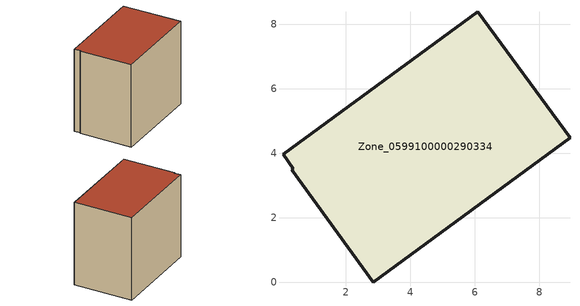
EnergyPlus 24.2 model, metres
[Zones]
Zone_0599100000290334
 floor ground (C_G): 0.06,3.96 6.09,8.38 8.95,4.47 2.86,0 0.32,3.48 0.37,3.52 z0
 wall outside (C_F): 8.95,4.47 6.09,8.38 0.06,3.96 0.37,3.52 0.32,3.48 2.86,0 8.95,4.47 z0:6.91
 roof outside (C_R): 6.09,8.38 0.06,3.96 0.37,3.52 0.32,3.48 2.86,0 8.95,4.47 z6.91
[BUILDING]
Pand.0599100000290334: North Axis=0; Terrain=City; Loads Convergence Tolerance Value=0.04; Temperature Convergence Tolerance Value=0.4; Solar Distribution=FullExterior; Maximum Number of Warmup Days=25; Minimum Number of Warmup Days=1
[Site:Location]
Rotterdam.The.Hague.AP_ZH_NLD Design_Conditions: Latitude=51.96; Longitude=4.45; Time Zone=1; Elevation=-4.5
[SITE:GROUNDTEMPERATURE:BUILDINGSURFACE]
18, 18, 18, 18, 18, 18, 18, 18, 18, 18, 18, 18
[MATERIAL] Thermal Absorptance=0.9; Solar Absorptance=0.7; Visible Absorptance=0.7
Name | Roughness | Thickness | Conductivity | Density | Specific Heat
G.TI.1946 | MediumSmooth | 0.15 | 1 | 540 | 1210
F.TI.1946 | Rough | 0.3 | 0.857143 | 1920 | 840
R.TI.1946 | MediumRough | 0.2 | 0.1 | 1500 | 1000
[CONSTRUCTION]
C_G: G.TI.1946
C_F: F.TI.1946
C_R: R.TI.1946
[ZONE]
Zone_0599100000290334: Type=1; Multiplier=1; Ceiling Height=Autocalculate; Volume=Autocalculate; Floor Area=autocalculate; Part of Total Floor Area=Yes
[ZONEINFILTRATION:DESIGNFLOWRATE]
Infil_Zone_0599100000290334: Zone or ZoneList or Space or SpaceList=Zone_0599100000290334; Schedule=AlwaysOn; Design Flow Rate Calculation Method=Flow/Area; Flow Rate per Floor Area=0.003; Constant Term Coefficient=1; Temperature Term Coefficient=0; Velocity Term Coefficient=0; Velocity Squared Term Coefficient=0
[HVACTEMPLATE:ZONE:IDEALLOADSAIRSYSTEM]
Zone_0599100000290334: Maximum Heating Supply Air Temperature=50; Minimum Cooling Supply Air Temperature=13; Maximum Heating Supply Air Humidity Ratio=0.0156; Minimum Cooling Supply Air Humidity Ratio=0.0077; Heating Limit=NoLimit; Cooling Limit=NoLimit; Dehumidification Control Type=ConstantSensibleHeatRatio; Cooling Sensible Heat Ratio=0.7; Dehumidification Setpoint=60; Humidification Control Type=None; Humidification Setpoint=30; Outdoor Air Method=None; Outdoor Air Flow Rate per Person=0.00944; Outdoor Air Flow Rate per Zone Floor Area=0; Outdoor Air Flow Rate per Zone=0; Demand Controlled Ventilation Type=None; Outdoor Air Economizer Type=NoEconomizer; Heat Recovery Type=None; Sensible Heat Recovery Effectiveness=0.7; Latent Heat Recovery Effectiveness=0.65
[ZONECONTROL:THERMOSTAT]
ThermostatControl_Zone_0599100000290334: Zone or ZoneList=Zone_0599100000290334; Control Type Schedule=DualSetpointControlType; Control 1=Thermostat_Zone_0599100000290334; Temperature Difference Between Cutout And Setpoint=0
[THERMOSTATSETPOINT:DUALSETPOINT]
Thermostat_Zone_0599100000290334: Heating Setpoint Temperature Schedule=HeatingSetpoint_Zone_0599100000290334; Cooling Setpoint Temperature Schedule=CoolingSetpoint_Zone_0599100000290334
[SCHEDULE:COMPACT]
HeatingSetpoint_Zone_0599100000290334: Through: 12/31, For: AllDays, Until: 24:00, 21
CoolingSetpoint_Zone_0599100000290334: Through: 12/31, For: AllDays, Until: 24:00, 24
DualSetpointControlType: Through: 12/31, For: AllDays, Until: 24:00, 4
AlwaysOn: Through: 12/31, For: AllDays, Until: 24:00, 1
